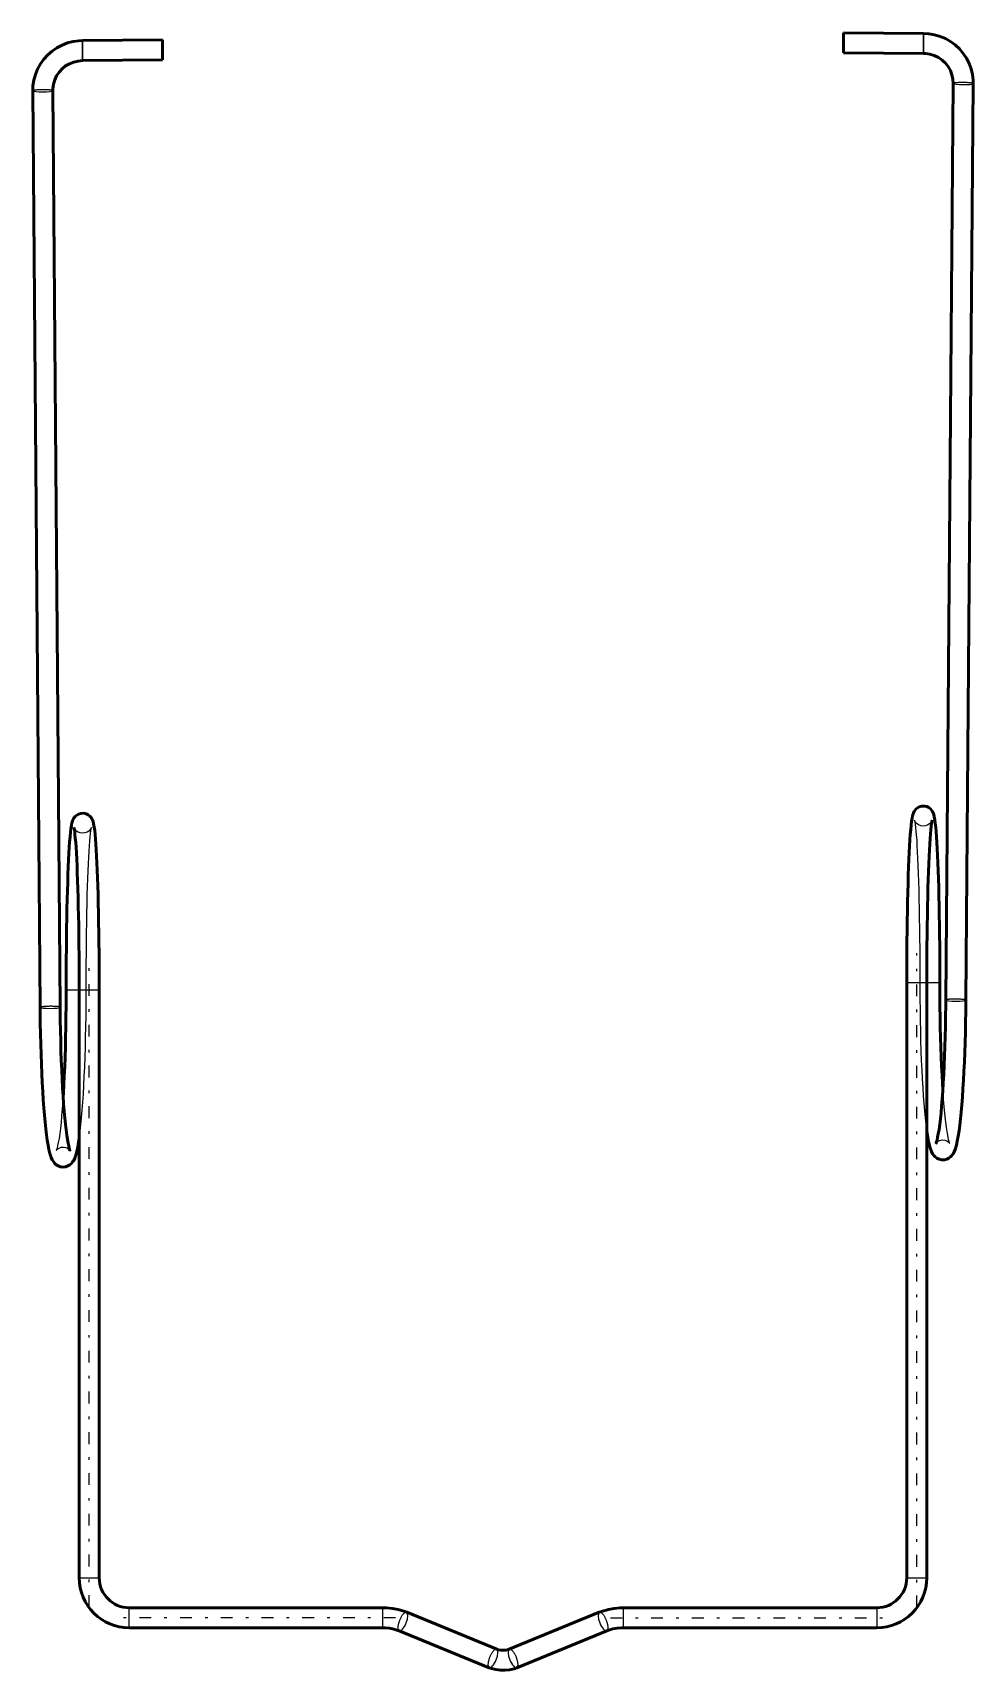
# Model space of a CAD drawing. Header units: millimetres. Extents: x -17.9 to 17.9, y -0.4 to 61.9.
import ezdxf

# ---------------------------------------------------------------- set-up
doc = ezdxf.new("R2010")
doc.units = ezdxf.units.MM
doc.linetypes.add('Center', pattern=[1.5, 0.45, -0.5, 0.05, -0.5])
doc.linetypes.add('Dashed', pattern=[2, 1, -1])
for name, color, linetype, lineweight in [('AM_0', 7, 'Continuous', 50), ('AM_4', 3, 'Continuous', 25), ('AM_7', 7, 'Center', 25), ('AM_9', 6, 'Dashed', 25)]:
    doc.layers.add(name, color=color, linetype=linetype, lineweight=lineweight)

msp = doc.modelspace()

# ---------------------------------------------------------------- linework, layer by layer
at = {"layer": 'AM_0'}
for p, q in [((16.008, 61.886), (12.96, 61.912)), ((-12.96, 61.638), (-16.008, 61.612)), ((12.954, 61.15), (16.002, 61.124)), ((-16.002, 60.85), (-12.954, 60.876)), ((17.135, 59.981), (16.853, 25.115)), ((17.615, 25.109), (17.897, 59.974)), ((-17.897, 59.7), (-17.615, 24.835)), ((-16.853, 24.841), (-17.135, 59.707)), ((15.367, 25.765), (15.367, 3.14)), ((16.129, 3.14), (16.129, 25.765)), ((-16.624, 25.491), (-16.625, 25.491)), ((-16.129, 25.491), (-16.129, 3.14)), ((-15.367, 3.14), (-15.367, 25.491)), ((-4.572, 1.997), (-14.224, 1.997)), ((14.224, 1.997), (4.572, 1.997)), ((-0.237, 0.425), (-3.666, 1.825)), ((3.666, 1.825), (0.237, 0.425)), ((-14.224, 1.235), (-4.572, 1.235)), ((-3.954, 1.119), (-0.525, -0.281)), ((0.525, -0.281), (3.954, 1.119)), ((4.572, 1.235), (14.224, 1.235))]:
    msp.add_line(p, q, dxfattribs=at)
for points in [[(17.897, 59.974), (17.893, 60.104), (17.867, 60.323), (17.815, 60.538), (17.739, 60.746), (17.639, 60.943), (17.516, 61.127), (17.373, 61.296), (17.211, 61.447), (17.033, 61.578), (16.84, 61.688), (16.636, 61.774), (16.423, 61.837), (16.205, 61.874), (16.008, 61.886)], [(-16.008, 61.612), (-16.138, 61.607), (-16.358, 61.577), (-16.573, 61.522), (-16.78, 61.442), (-16.976, 61.339), (-17.159, 61.214), (-17.327, 61.069), (-17.476, 60.905), (-17.604, 60.725), (-17.711, 60.532), (-17.795, 60.327), (-17.854, 60.114), (-17.888, 59.896), (-17.897, 59.7)], [(16.002, 61.124), (16.08, 61.121), (16.249, 61.095), (16.413, 61.044), (16.568, 60.97), (16.709, 60.873), (16.834, 60.757), (16.94, 60.623), (17.025, 60.475), (17.087, 60.316), (17.123, 60.149), (17.135, 59.981)], [(-17.135, 59.707), (-17.133, 59.784), (-17.109, 59.953), (-17.061, 60.117), (-16.988, 60.271), (-16.893, 60.413), (-16.778, 60.54), (-16.644, 60.647), (-16.496, 60.734), (-16.337, 60.797), (-16.17, 60.836), (-16.002, 60.85)], [(16.625, 25.765), (16.625, 25.979), (16.624, 26.384), (16.622, 26.787), (16.619, 27.185), (16.615, 27.578), (16.61, 27.964), (16.604, 28.34), (16.597, 28.707), (16.589, 29.061), (16.581, 29.403), (16.571, 29.729), (16.561, 30.04), (16.55, 30.334), (16.538, 30.61), (16.525, 30.867), (16.512, 31.103), (16.498, 31.319), (16.484, 31.514), (16.468, 31.686), (16.452, 31.838), (16.435, 31.97), (16.414, 32.088), (16.391, 32.178), (16.368, 32.241), (16.345, 32.287), (16.313, 32.336), (16.268, 32.387), (16.206, 32.435), (16.126, 32.474), (16.035, 32.494), (15.931, 32.491), (15.842, 32.465), (15.77, 32.425), (15.715, 32.378), (15.675, 32.331), (15.646, 32.286), (15.624, 32.241), (15.605, 32.192), (15.588, 32.131), (15.567, 32.03), (15.548, 31.907), (15.532, 31.77), (15.515, 31.601), (15.5, 31.412), (15.486, 31.204), (15.472, 30.975), (15.459, 30.726), (15.447, 30.458), (15.436, 30.171), (15.425, 29.867), (15.415, 29.547), (15.406, 29.211), (15.398, 28.862), (15.391, 28.5), (15.384, 28.128), (15.379, 27.746), (15.374, 27.356), (15.371, 26.959), (15.369, 26.558), (15.367, 26.154), (15.367, 25.765)], [(-15.367, 25.491), (-15.367, 25.705), (-15.368, 26.11), (-15.37, 26.513), (-15.373, 26.911), (-15.377, 27.304), (-15.382, 27.69), (-15.388, 28.066), (-15.395, 28.433), (-15.403, 28.787), (-15.411, 29.129), (-15.421, 29.455), (-15.431, 29.766), (-15.442, 30.06), (-15.454, 30.336), (-15.467, 30.593), (-15.48, 30.829), (-15.494, 31.045), (-15.508, 31.24), (-15.523, 31.412), (-15.539, 31.564), (-15.557, 31.696), (-15.578, 31.814), (-15.601, 31.904), (-15.624, 31.967), (-15.647, 32.013), (-15.679, 32.062), (-15.724, 32.113), (-15.786, 32.161), (-15.866, 32.2), (-15.957, 32.22), (-16.061, 32.217), (-16.15, 32.191), (-16.222, 32.151), (-16.276, 32.104), (-16.316, 32.057), (-16.346, 32.012), (-16.368, 31.967), (-16.386, 31.918), (-16.404, 31.857), (-16.425, 31.756), (-16.444, 31.633), (-16.46, 31.496), (-16.476, 31.327), (-16.492, 31.138), (-16.506, 30.93), (-16.519, 30.701), (-16.532, 30.452), (-16.545, 30.184), (-16.556, 29.897), (-16.567, 29.593), (-16.577, 29.273), (-16.586, 28.937), (-16.594, 28.588), (-16.601, 28.226), (-16.607, 27.854), (-16.613, 27.472), (-16.617, 27.082), (-16.621, 26.685), (-16.623, 26.284), (-16.625, 25.88), (-16.625, 25.491)], [(16.129, 25.765), (16.129, 25.978), (16.13, 26.381), (16.132, 26.782), (16.135, 27.178), (16.139, 27.569), (16.144, 27.952), (16.15, 28.327), (16.157, 28.69), (16.164, 29.042), (16.173, 29.38), (16.182, 29.703), (16.192, 30.01), (16.203, 30.299), (16.215, 30.57), (16.227, 30.82), (16.24, 31.049), (16.253, 31.255), (16.267, 31.438), (16.28, 31.596), (16.294, 31.728), (16.307, 31.832), (16.317, 31.899), (16.325, 31.938), (16.329, 31.952), (16.329, 31.953)], [(-16.329, 31.679), (-16.327, 31.672), (-16.321, 31.646), (-16.313, 31.596), (-16.301, 31.517), (-16.289, 31.41), (-16.276, 31.275), (-16.262, 31.113), (-16.249, 30.925), (-16.236, 30.714), (-16.224, 30.481), (-16.212, 30.226), (-16.2, 29.952), (-16.19, 29.658), (-16.18, 29.348), (-16.171, 29.021), (-16.162, 28.679), (-16.155, 28.325), (-16.148, 27.958), (-16.142, 27.582), (-16.138, 27.196), (-16.134, 26.804), (-16.131, 26.406), (-16.129, 26.005), (-16.129, 25.601), (-16.129, 25.491)], [(16.74, 21.711), (16.727, 21.931), (16.708, 22.256), (16.692, 22.597), (16.677, 22.95), (16.664, 23.315), (16.653, 23.691), (16.643, 24.075), (16.636, 24.467), (16.63, 24.863), (16.627, 25.264), (16.625, 25.646), (16.625, 25.765)], [(-16.625, 25.491), (-16.625, 25.279), (-16.628, 24.877), (-16.632, 24.477), (-16.638, 24.082), (-16.646, 23.692), (-16.656, 23.31), (-16.667, 22.937), (-16.681, 22.574), (-16.696, 22.224), (-16.713, 21.887), (-16.732, 21.566), (-16.74, 21.436)], [(16.128, 20.117), (16.149, 19.98), (16.181, 19.8), (16.216, 19.638), (16.256, 19.491), (16.31, 19.349), (16.351, 19.27), (16.395, 19.207), (16.449, 19.149), (16.516, 19.099), (16.597, 19.059), (16.691, 19.037), (16.798, 19.038), (16.893, 19.063), (16.972, 19.103), (17.035, 19.152), (17.085, 19.206), (17.128, 19.266), (17.166, 19.338), (17.206, 19.435), (17.253, 19.591), (17.288, 19.745), (17.323, 19.932), (17.355, 20.135), (17.384, 20.355), (17.412, 20.595), (17.438, 20.853), (17.462, 21.13), (17.485, 21.424), (17.506, 21.735), (17.525, 22.062), (17.543, 22.403), (17.559, 22.757), (17.573, 23.123), (17.585, 23.5), (17.596, 23.885), (17.604, 24.278), (17.61, 24.677), (17.615, 25.059), (17.615, 25.109)], [(16.853, 25.115), (16.851, 24.905), (16.846, 24.508), (16.839, 24.115), (16.829, 23.73), (16.818, 23.353), (16.805, 22.987), (16.791, 22.631), (16.774, 22.289), (16.756, 21.962), (16.737, 21.651), (16.715, 21.357), (16.693, 21.082), (16.67, 20.826), (16.645, 20.593), (16.619, 20.381), (16.594, 20.194), (16.567, 20.032), (16.542, 19.897), (16.517, 19.791), (16.498, 19.722), (16.484, 19.68), (16.477, 19.663), (16.476, 19.662)], [(-17.615, 24.835), (-17.613, 24.623), (-17.608, 24.221), (-17.6, 23.825), (-17.591, 23.436), (-17.58, 23.054), (-17.567, 22.682), (-17.552, 22.322), (-17.535, 21.974), (-17.517, 21.639), (-17.496, 21.32), (-17.475, 21.017), (-17.451, 20.732), (-17.427, 20.465), (-17.4, 20.217), (-17.372, 19.989), (-17.343, 19.781), (-17.312, 19.593), (-17.278, 19.425), (-17.241, 19.273), (-17.194, 19.131), (-17.152, 19.035), (-17.112, 18.969), (-17.064, 18.908), (-17.005, 18.853), (-16.932, 18.806), (-16.845, 18.773), (-16.748, 18.76), (-16.644, 18.771), (-16.555, 18.803), (-16.483, 18.847), (-16.425, 18.898), (-16.378, 18.955), (-16.338, 19.018), (-16.3, 19.097), (-16.258, 19.212), (-16.217, 19.36), (-16.183, 19.517), (-16.149, 19.707), (-16.128, 19.843)], [(-16.476, 19.388), (-16.476, 19.388), (-16.481, 19.397), (-16.492, 19.428), (-16.508, 19.483), (-16.529, 19.566), (-16.552, 19.677), (-16.577, 19.816), (-16.602, 19.982), (-16.628, 20.173), (-16.653, 20.389), (-16.677, 20.628), (-16.7, 20.887), (-16.722, 21.167), (-16.742, 21.465), (-16.762, 21.781), (-16.779, 22.112), (-16.795, 22.457), (-16.809, 22.815), (-16.822, 23.185), (-16.832, 23.564), (-16.841, 23.951), (-16.847, 24.345), (-16.852, 24.722), (-16.853, 24.841)], [(-3.666, 1.825), (-3.777, 1.867), (-3.986, 1.928), (-4.202, 1.97), (-4.423, 1.993), (-4.572, 1.997)], [(4.572, 1.997), (4.449, 1.994), (4.227, 1.974), (4.009, 1.933), (3.799, 1.874), (3.666, 1.825)], [(-4.572, 1.235), (-4.486, 1.233), (-4.317, 1.217), (-4.155, 1.185), (-4.003, 1.138), (-3.954, 1.119)], [(3.954, 1.119), (4.026, 1.146), (4.18, 1.191), (4.344, 1.221), (4.513, 1.234), (4.572, 1.235)], [(0.237, 0.425), (0.199, 0.411), (0.111, 0.39), (0.014, 0.381), (-0.084, 0.386), (-0.176, 0.404), (-0.237, 0.425)], [(-0.525, -0.281), (-0.432, -0.314), (-0.267, -0.356), (-0.096, -0.378), (0.078, -0.379), (0.251, -0.359), (0.419, -0.319), (0.525, -0.281)]]:
    msp.add_lwpolyline(points, dxfattribs=at)
for centre, radius, start, end in [((-14.224, 3.14), 1.905, 180, 270), ((-14.224, 3.14), 1.143, 180, 270), ((14.224, 3.14), 1.905, 270, 0), ((14.224, 3.14), 1.143, 270, 0)]:
    msp.add_arc(centre, radius, start, end, dxfattribs=at)
for centre, major_axis, start_param, end_param in [((12.957, 61.531), (0.003, 0.381), 0, 3.141593), ((-12.957, 61.257), (0.003, -0.381), 6.283185, 9.424778)]:
    msp.add_ellipse(centre, major_axis=major_axis, ratio=0.003025, start_param=start_param, end_param=end_param, dxfattribs=at)
at = {"layer": 'AM_4'}
for p, q in [((16.625, 25.765), (15.367, 25.765)), ((-15.367, 25.491), (-16.624, 25.491)), ((-16.129, 3.14), (-15.367, 3.14)), ((15.367, 3.14), (16.129, 3.14)), ((-14.224, 1.235), (-14.224, 1.997)), ((-4.572, 1.235), (-4.572, 1.997)), ((4.572, 1.997), (4.572, 1.235)), ((14.224, 1.997), (14.224, 1.235))]:
    msp.add_line(p, q, dxfattribs=at)
for centre, major_axis, ratio, start_param, end_param in [((16.005, 61.505), (0.003, 0.381), 0.003025, 6.283173, 9.424877), ((-16.005, 61.231), (0.003, -0.381), 0.003025, 0.000507, 3.141984), ((17.516, 59.978), (0.381, -0.003), 0.102513, 3.142204, 6.282695), ((-17.516, 59.704), (0.381, 0.003), 0.102513, 3.141797, 6.282047), ((17.234, 25.112), (0.381, -0.003), 0.102513, 3.141593, 6.283185), ((-17.234, 24.838), (0.381, 0.003), 0.102513, 3.141593, 6.283185), ((-3.81, 1.472), (0.144, 0.353), 0.353553, 3.143722, 6.283619), ((3.81, 1.472), (0.144, -0.353), 0.353553, 3.141047, 6.281273), ((-0.381, 0.072), (0.144, 0.353), 0.353553, 3.141593, 6.283185), ((0.381, 0.072), (0.144, -0.353), 0.353553, 3.141593, 6.283185)]:
    msp.add_ellipse(centre, major_axis=major_axis, ratio=ratio, start_param=start_param, end_param=end_param, dxfattribs=at)
at = {"layer": 'AM_7'}
for p, q in [((15.748, 2.009), (15.748, 26.897)), ((-15.748, 2.023), (-15.748, 26.609)), ((-4.089, 1.616), (-14.706, 1.616)), ((4.089, 1.616), (14.706, 1.616))]:
    msp.add_line(p, q, dxfattribs=at)
at = {"layer": 'AM_9'}
for points in [[(16.329, 31.953), (16.327, 31.947), (16.319, 31.928), (16.302, 31.899), (16.274, 31.861), (16.229, 31.817), (16.165, 31.775), (16.084, 31.745), (15.992, 31.734), (15.896, 31.748), (15.818, 31.78), (15.759, 31.82), (15.718, 31.861), (15.691, 31.897), (15.675, 31.925), (15.666, 31.944), (15.663, 31.952), (15.663, 31.953)], [(15.663, 31.953), (15.665, 31.946), (15.67, 31.92), (15.679, 31.87), (15.69, 31.791), (15.703, 31.684), (15.716, 31.549), (15.729, 31.387), (15.743, 31.199), (15.755, 30.988), (15.768, 30.755), (15.78, 30.5), (15.791, 30.226), (15.802, 29.932), (15.812, 29.622), (15.821, 29.295), (15.83, 28.953), (15.837, 28.599), (15.844, 28.232), (15.849, 27.856), (15.854, 27.47), (15.858, 27.078), (15.861, 26.68), (15.862, 26.279), (15.863, 25.875), (15.863, 25.765)], [(-15.663, 31.679), (-15.665, 31.673), (-15.673, 31.654), (-15.69, 31.625), (-15.718, 31.587), (-15.763, 31.543), (-15.826, 31.501), (-15.908, 31.471), (-16, 31.46), (-16.095, 31.474), (-16.174, 31.506), (-16.233, 31.546), (-16.274, 31.587), (-16.301, 31.623), (-16.317, 31.651), (-16.326, 31.67), (-16.329, 31.678), (-16.329, 31.679)], [(-15.863, 25.491), (-15.863, 25.704), (-15.862, 26.107), (-15.86, 26.508), (-15.857, 26.904), (-15.853, 27.295), (-15.848, 27.678), (-15.842, 28.053), (-15.835, 28.416), (-15.827, 28.768), (-15.819, 29.106), (-15.809, 29.429), (-15.799, 29.736), (-15.788, 30.025), (-15.777, 30.296), (-15.765, 30.546), (-15.752, 30.775), (-15.739, 30.981), (-15.725, 31.164), (-15.712, 31.322), (-15.698, 31.454), (-15.685, 31.558), (-15.674, 31.625), (-15.668, 31.658)], [(-15.668, 31.658), (-15.667, 31.664), (-15.663, 31.678), (-15.663, 31.679)], [(15.863, 25.765), (15.863, 25.551), (15.866, 25.145), (15.87, 24.742), (15.876, 24.342), (15.884, 23.948), (15.894, 23.561), (15.906, 23.184), (15.92, 22.816), (15.935, 22.46), (15.953, 22.117), (15.972, 21.788), (15.993, 21.475), (16.015, 21.179), (16.039, 20.901), (16.064, 20.641), (16.091, 20.401), (16.119, 20.18), (16.128, 20.117)], [(-16.128, 19.843), (-16.118, 19.914), (-16.09, 20.139), (-16.063, 20.383), (-16.037, 20.646), (-16.013, 20.928), (-15.991, 21.226), (-15.97, 21.541), (-15.951, 21.872), (-15.934, 22.216), (-15.918, 22.574), (-15.905, 22.943), (-15.893, 23.321), (-15.883, 23.709), (-15.875, 24.104), (-15.869, 24.504), (-15.865, 24.908), (-15.863, 25.314), (-15.863, 25.491)], [(-16.74, 21.436), (-16.752, 21.261), (-16.774, 20.974), (-16.797, 20.707), (-16.821, 20.46), (-16.846, 20.234), (-16.871, 20.032), (-16.897, 19.855), (-16.924, 19.703), (-16.949, 19.579), (-16.972, 19.484), (-16.989, 19.427), (-17.001, 19.396), (-17.005, 19.388)], [(17.005, 19.662), (17.003, 19.665), (16.994, 19.687), (16.979, 19.733), (16.96, 19.804), (16.938, 19.905), (16.913, 20.033), (16.888, 20.189), (16.863, 20.371), (16.838, 20.577), (16.813, 20.807), (16.79, 21.059), (16.767, 21.331), (16.746, 21.622), (16.74, 21.711)], [(-17.005, 19.388), (-17.005, 19.388), (-16.999, 19.397), (-16.98, 19.42), (-16.947, 19.452), (-16.894, 19.485), (-16.821, 19.513), (-16.727, 19.522), (-16.637, 19.506), (-16.568, 19.475), (-16.522, 19.442), (-16.494, 19.413), (-16.48, 19.394), (-16.476, 19.388)], [(16.476, 19.662), (16.478, 19.665), (16.491, 19.683), (16.517, 19.711), (16.561, 19.745), (16.626, 19.776), (16.717, 19.795), (16.811, 19.789), (16.889, 19.762), (16.943, 19.728), (16.978, 19.697), (16.997, 19.674), (17.004, 19.662), (17.005, 19.662)]]:
    msp.add_lwpolyline(points, dxfattribs=at)
for centre, major_axis, ratio, start_param, end_param in [((12.957, 61.531), (0.003, 0.381), 0.003025, 3.141593, 6.283185), ((16.005, 61.505), (0.003, 0.381), 0.003025, 3.141692, 6.283173), ((-16.005, 61.231), (0.003, -0.381), 0.003025, 3.141984, 6.283693), ((-12.957, 61.257), (0.003, -0.381), 0.003025, 3.141593, 6.283185), ((17.516, 59.978), (0.381, -0.003), 0.102513, 6.282695, 9.425389), ((-17.516, 59.704), (0.381, 0.003), 0.102513, 6.282047, 9.424982), ((17.234, 25.112), (0.381, -0.003), 0.102513, 0, 3.141593), ((-17.234, 24.838), (0.381, 0.003), 0.102513, 6.283185, 9.424778), ((-3.81, 1.472), (0.144, 0.353), 0.353553, 0.000433, 3.143722), ((3.81, 1.472), (0.144, -0.353), 0.353553, 6.281273, 9.424233), ((-0.381, 0.072), (0.144, 0.353), 0.353553, 6.283185, 9.424778), ((0.381, 0.072), (0.144, -0.353), 0.353553, 6.283185, 9.424778)]:
    msp.add_ellipse(centre, major_axis=major_axis, ratio=ratio, start_param=start_param, end_param=end_param, dxfattribs=at)

doc.saveas('drawing.dxf')
